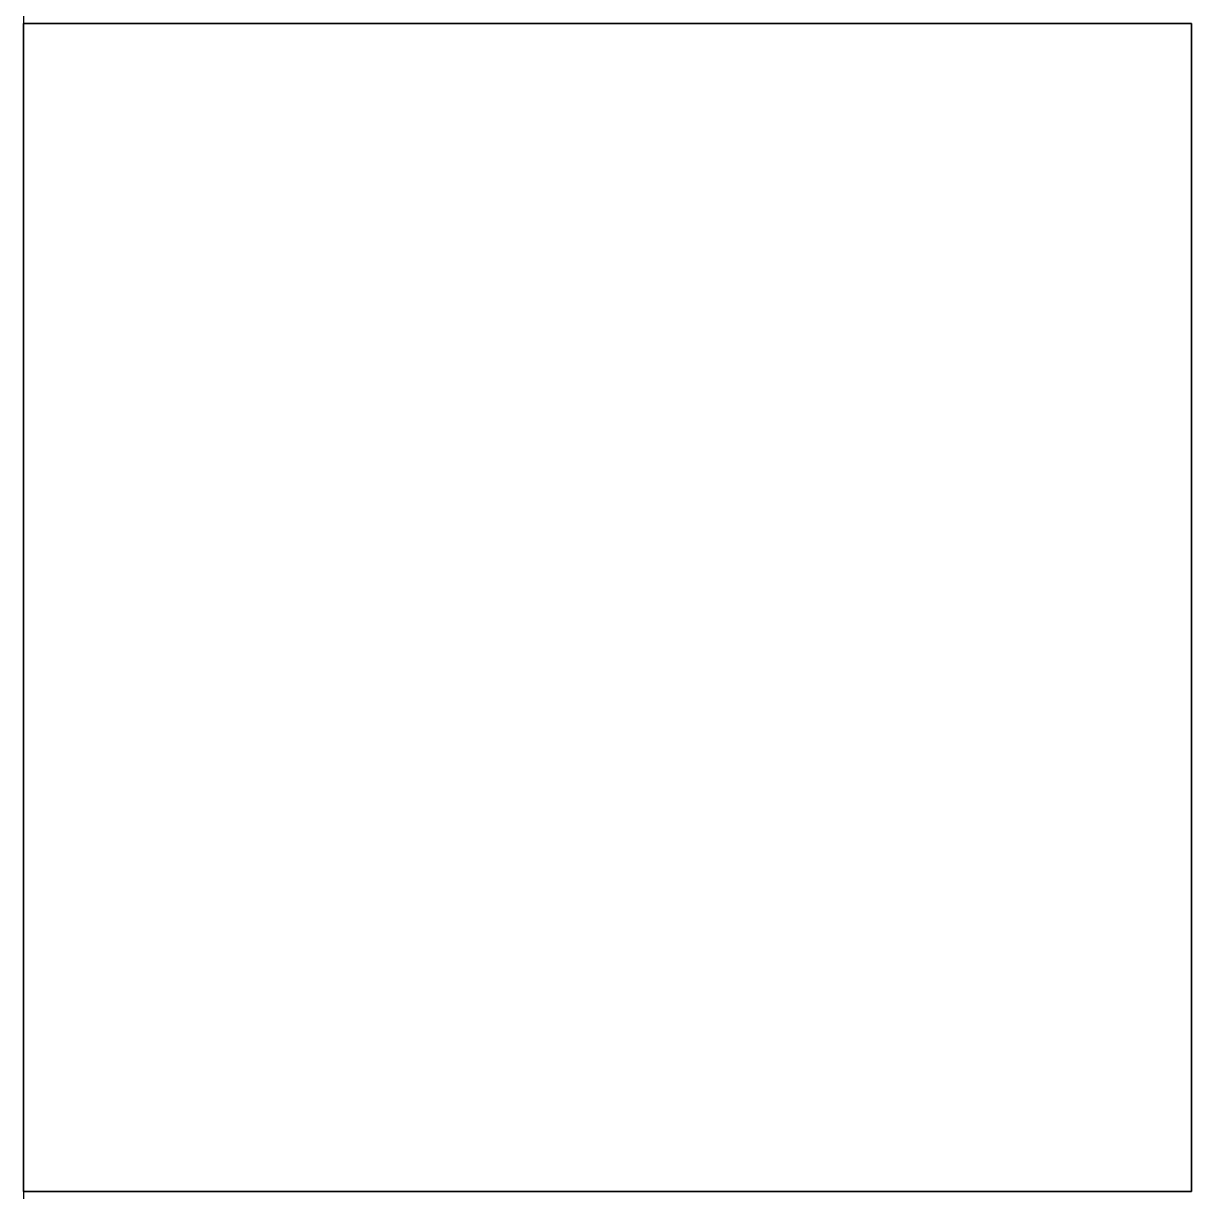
# Model space of a CAD drawing. Header units: millimetres. Extents: x -6.1 to 1.4, y -5.3 to 16.3.
# Drawn here: x 0 to 1, y 15.32 to 16.32 of the extents above; entities that cross this region are included whole.
import ezdxf

# ---------------------------------------------------------------- set-up
doc = ezdxf.new("R2010")
doc.units = ezdxf.units.MM
doc.layers.add('drawing', color=9, linetype='Continuous')

msp = doc.modelspace()

# ---------------------------------------------------------------- linework, layer by layer
for points in [[(1, 16.32, -3.09), (1, 16.32, -4.09), (0, 16.32, -4.09), (0, 16.32, -3.09)], [(1, 16.32, -4.09), (1, 15.32, -4.09), (0, 15.32, -4.09), (0, 16.32, -4.09)], [(0, 16.32, -4.09), (0, 15.32, -4.09), (0, 15.32, -3.09), (0, 16.32, -3.09)], [(0, 16.32, -3.09), (0, 15.32, -3.09), (1, 15.32, -3.09), (1, 16.32, -3.09)], [(1, 15.32, -3.09), (1, 15.32, -4.09), (1, 16.32, -4.09), (1, 16.32, -3.09)], [(0, 15.32, -3.09), (0, 15.32, -4.09), (1, 15.32, -4.09), (1, 15.32, -3.09)]]:
    msp.add_3dface(points)
at = {"layer": 'drawing'}
msp.add_xline((0, 5.33, 1.21), (0, -1), dxfattribs=at)

doc.saveas('drawing.dxf')
